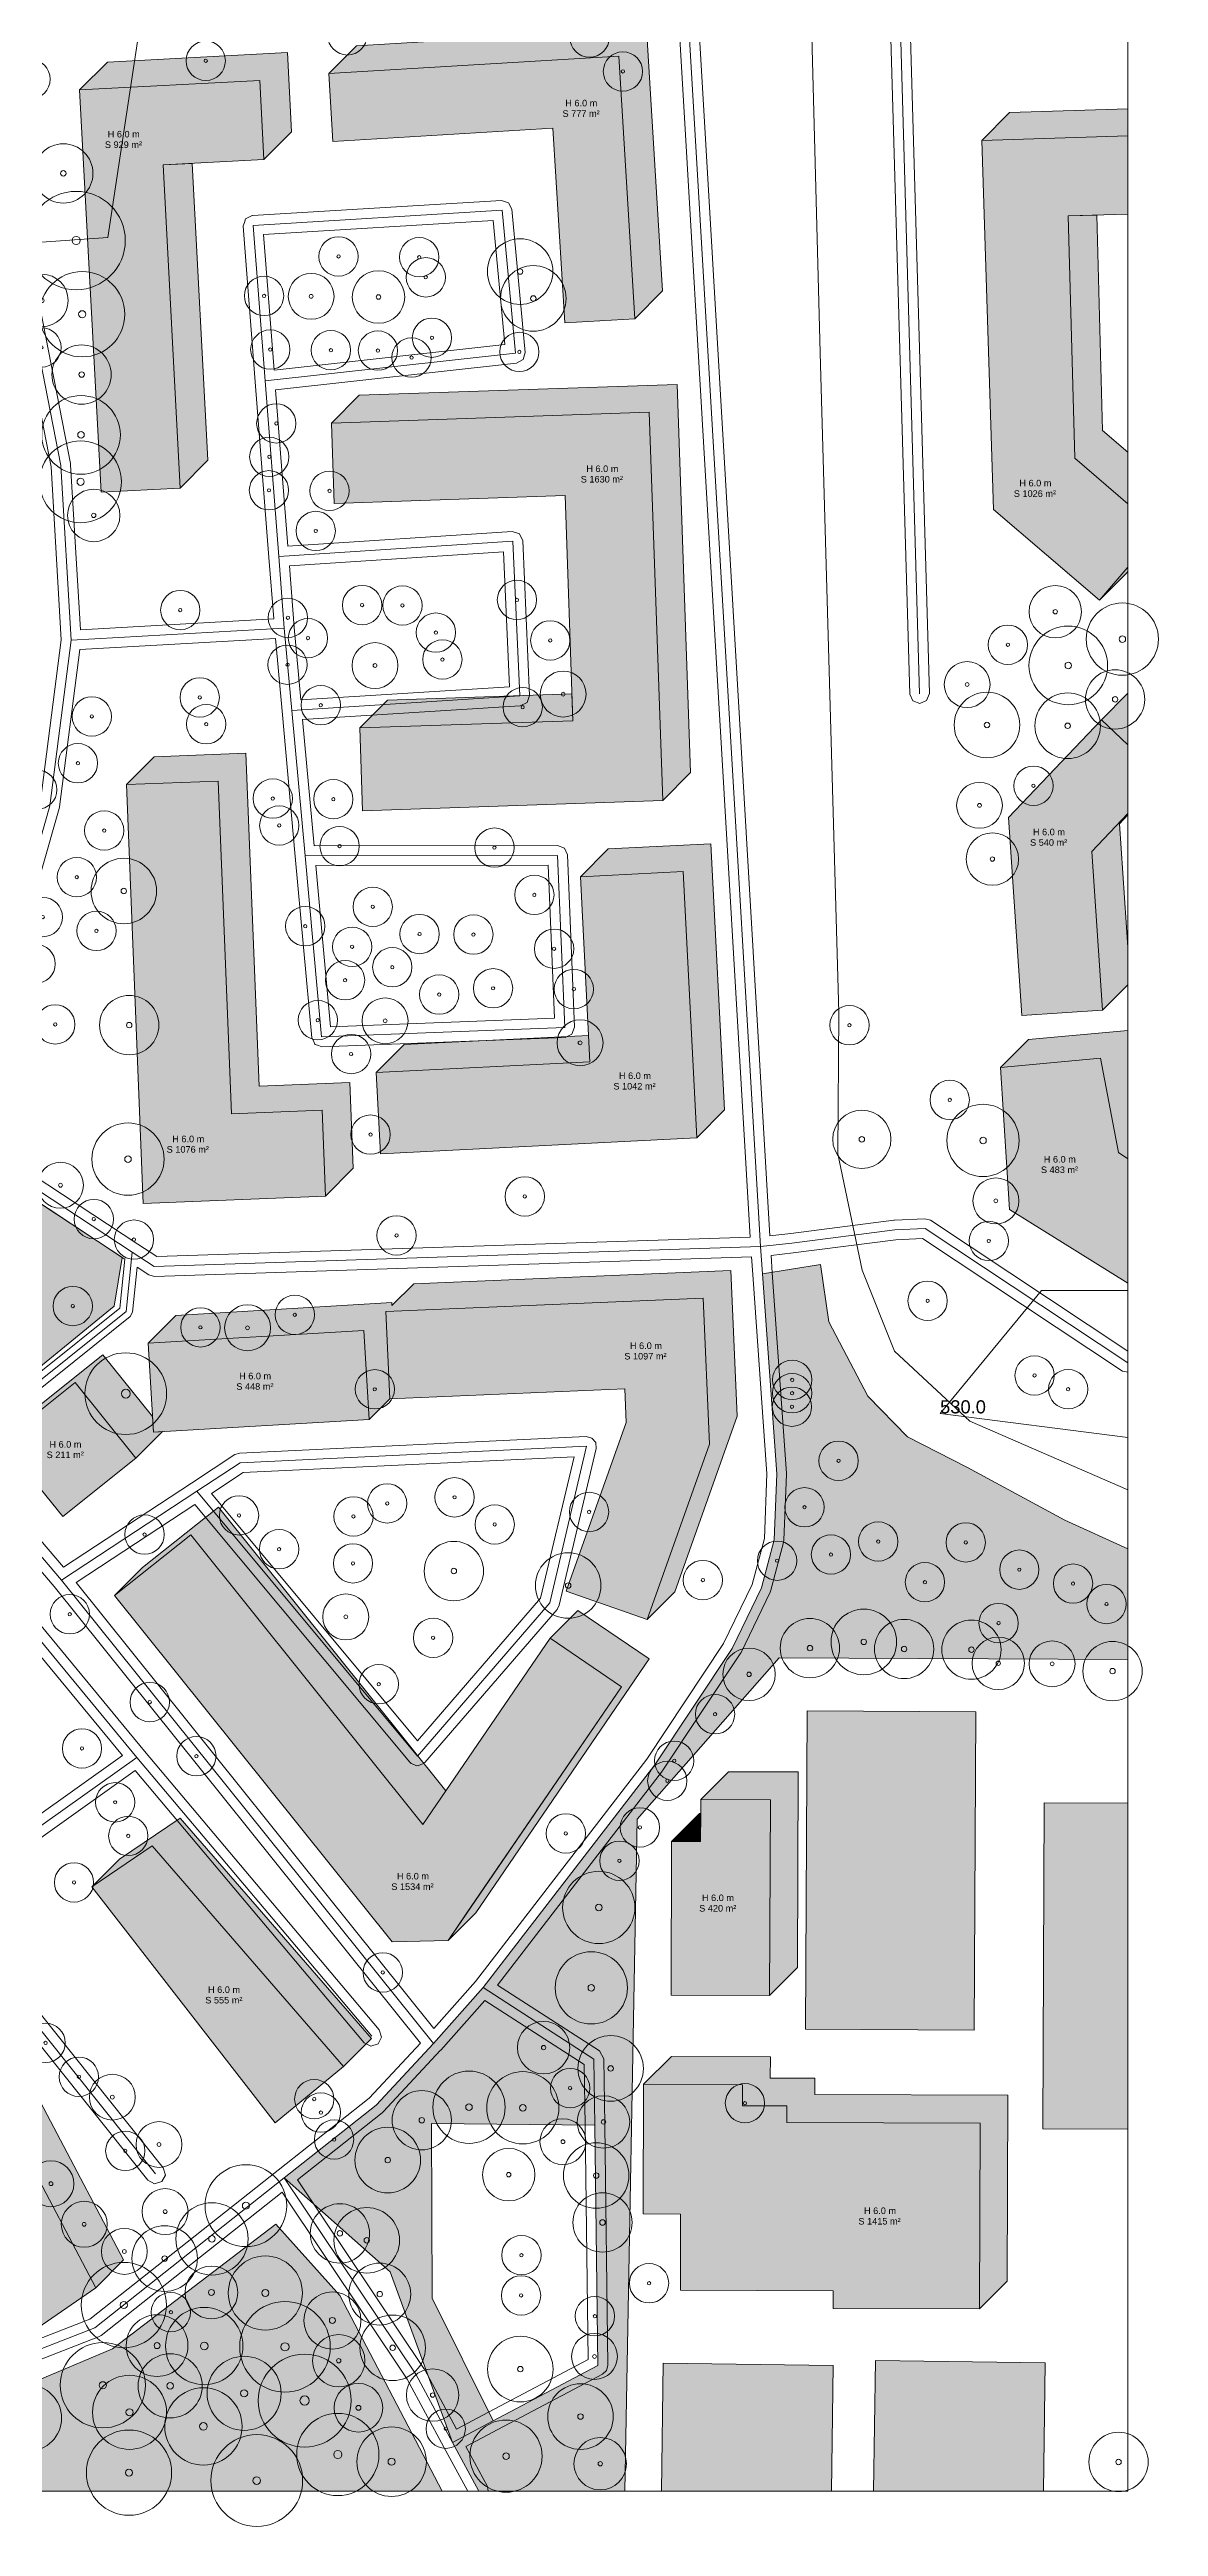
# Model space of a CAD drawing. Header units: metres. Extents: x -4 to 1086, y -7 to 929.
# Drawn here: x 916.8 to 1086, y -5.4 to 372.3 of the extents above; entities that cross this region are included whole.
import ezdxf

# ---------------------------------------------------------------- set-up
doc = ezdxf.new("R2010")
doc.units = ezdxf.units.M
doc.header["$MEASUREMENT"] = 0
for name, color, linetype, lineweight, true_color in [('TPX_BUILDING_AREAS_TEXT', 7, 'CONTINUOUS', 0, 0x000000), ('TPX_BUILDING_HEIGHTS_TEXT', 7, 'CONTINUOUS', 0, 0x000000), ('TPX_BUILDINGS', 7, 'CONTINUOUS', 0, 0x000000), ('TPX_BUILDINGS_HATCH', 7, 'CONTINUOUS', 0, 0xf0f0f0), ('TPX_BUILDINGS_SHADOWS_HATCH', 7, 'CONTINUOUS', 0, 0x000000), ('TPX_BUILDINGS_SHADOWS_OUTLINES', 7, 'CONTINUOUS', 0, 0x000000), ('TPX_CONTOUR_LINES_5M', 7, 'CONTINUOUS', 0, 0x969696), ('TPX_CONTOUR_LINES_5M_TEXT', 7, 'CONTINUOUS', 0, 0x000000), ('TPX_FRAME_PROJECT', 7, 'CONTINUOUS', 0, 0x000000), ('TPX_ROADS_AXES', 7, 'CONTINUOUS', 0, 0x323232), ('TPX_ROADS_CONTOURS', 7, 'CONTINUOUS', 0, 0x646464), ('TPX_VEGETATION_GREEN_SPACES', 7, 'CONTINUOUS', 0, 0x58ba48), ('TPX_VEGETATION_GREEN_SPACES_HATCH', 7, 'CONTINUOUS', 0, 0x58ba48), ('TPX_VEGETATION_TREES_INDIVIDUAL', 7, 'CONTINUOUS', 0, 0x136734), ('TPX_WATERWAYS', 7, 'CONTINUOUS', 0, 0x7aafdf), ('TPX_WATERWAYS_HATCH', 7, 'CONTINUOUS', 0, 0x7aafdf)]:
    doc.layers.add(name, color=color, linetype=linetype, lineweight=lineweight, true_color=true_color)
doc.styles.add('TPX_TEXTE', font='arial.ttf')

# ---------------------------------------------------------------- blocks, each defined once
blk = doc.blocks.new('TREETR004_CR047')
at = {"layer": 'TPX_VEGETATION_TREES_INDIVIDUAL'}
for radius in [4.72, 0.417]:
    blk.add_circle((0, 0, 0.04), radius, dxfattribs=at)
blk = doc.blocks.new('TREETR003_CR035')
at = {"layer": 'TPX_VEGETATION_TREES_INDIVIDUAL'}
for radius in [3.5, 0.292]:
    blk.add_circle((0, 0, 0.04), radius, dxfattribs=at)
blk = doc.blocks.new('TREETR003_CR030')
at = {"layer": 'TPX_VEGETATION_TREES_INDIVIDUAL'}
for radius in [3, 0.25]:
    blk.add_circle((0, 0, 0.04), radius, dxfattribs=at)
blk = doc.blocks.new('TREETR005_CR055')
at = {"layer": 'TPX_VEGETATION_TREES_INDIVIDUAL'}
for radius in [5.51, 0.5]:
    blk.add_circle((0, 0, 0.04), radius, dxfattribs=at)
blk = doc.blocks.new('TREETR006_CR075')
at = {"layer": 'TPX_VEGETATION_TREES_INDIVIDUAL'}
for radius in [7.5, 0.625]:
    blk.add_circle((0, 0, 0.04), radius, dxfattribs=at)
blk = doc.blocks.new('TREETR004_CR044')
at = {"layer": 'TPX_VEGETATION_TREES_INDIVIDUAL'}
for radius in [4.44, 0.417]:
    blk.add_circle((0, 0, 0.04), radius, dxfattribs=at)
blk = doc.blocks.new('TREETR005_CR057')
at = {"layer": 'TPX_VEGETATION_TREES_INDIVIDUAL'}
for radius in [5.65, 0.542]:
    blk.add_circle((0, 0, 0.04), radius, dxfattribs=at)
blk = doc.blocks.new('TREETR006_CR070')
at = {"layer": 'TPX_VEGETATION_TREES_INDIVIDUAL'}
for radius in [7, 0.583]:
    blk.add_circle((0, 0, 0.04), radius, dxfattribs=at)
blk = doc.blocks.new('TREETR006_CR069')
at = {"layer": 'TPX_VEGETATION_TREES_INDIVIDUAL'}
for radius in [6.91, 0.625]:
    blk.add_circle((0, 0, 0.04), radius, dxfattribs=at)
blk = doc.blocks.new('TREETR005_CR040')
at = {"layer": 'TPX_VEGETATION_TREES_INDIVIDUAL'}
for radius in [4.02, 0.458]:
    blk.add_circle((0, 0, 0.04), radius, dxfattribs=at)
blk = doc.blocks.new('TREETR005_CR062')
at = {"layer": 'TPX_VEGETATION_TREES_INDIVIDUAL'}
for radius in [6.24, 0.542]:
    blk.add_circle((0, 0, 0.04), radius, dxfattribs=at)
blk = doc.blocks.new('TREETR007_CR071')
at = {"layer": 'TPX_VEGETATION_TREES_INDIVIDUAL'}
for radius in [7.09, 0.708]:
    blk.add_circle((0, 0, 0.04), radius, dxfattribs=at)
blk = doc.blocks.new('TREETR005_CR047')
at = {"layer": 'TPX_VEGETATION_TREES_INDIVIDUAL'}
for radius in [4.71, 0.458]:
    blk.add_circle((0, 0, 0.04), radius, dxfattribs=at)
blk = doc.blocks.new('TREETR004_CR037')
at = {"layer": 'TPX_VEGETATION_TREES_INDIVIDUAL'}
for radius in [3.71, 0.375]:
    blk.add_circle((0, 0, 0.04), radius, dxfattribs=at)
blk = doc.blocks.new('TREETR007_CR062')
at = {"layer": 'TPX_VEGETATION_TREES_INDIVIDUAL'}
for radius in [6.23, 0.667]:
    blk.add_circle((0, 0, 0.04), radius, dxfattribs=at)
blk = doc.blocks.new('TREETR003_CR040')
at = {"layer": 'TPX_VEGETATION_TREES_INDIVIDUAL'}
for radius in [4, 0.333]:
    blk.add_circle((0, 0, 0.04), radius, dxfattribs=at)
blk = doc.blocks.new('TREETR004_CR050')
at = {"layer": 'TPX_VEGETATION_TREES_INDIVIDUAL'}
for radius in [5, 0.417]:
    blk.add_circle((0, 0, 0.04), radius, dxfattribs=at)
blk = doc.blocks.new('TREETR005_CR053')
at = {"layer": 'TPX_VEGETATION_TREES_INDIVIDUAL'}
for radius in [5.3, 0.542]:
    blk.add_circle((0, 0, 0.04), radius, dxfattribs=at)
blk = doc.blocks.new('TREETR005_CR051')
at = {"layer": 'TPX_VEGETATION_TREES_INDIVIDUAL'}
for radius in [5.05, 0.542]:
    blk.add_circle((0, 0, 0.04), radius, dxfattribs=at)
blk = doc.blocks.new('TREETR005_CR044')
at = {"layer": 'TPX_VEGETATION_TREES_INDIVIDUAL'}
for radius in [4.36, 0.458]:
    blk.add_circle((0, 0, 0.04), radius, dxfattribs=at)
blk = doc.blocks.new('TREETR006_CR063')
at = {"layer": 'TPX_VEGETATION_TREES_INDIVIDUAL'}
for radius in [6.27, 0.625]:
    blk.add_circle((0, 0, 0.04), radius, dxfattribs=at)
blk = doc.blocks.new('TREETR004_CR045')
at = {"layer": 'TPX_VEGETATION_TREES_INDIVIDUAL'}
for radius in [4.52, 0.417]:
    blk.add_circle((0, 0, 0.04), radius, dxfattribs=at)
blk = doc.blocks.new('TREETR005_CR060')
at = {"layer": 'TPX_VEGETATION_TREES_INDIVIDUAL'}
for radius in [6, 0.5]:
    blk.add_circle((0, 0, 0.04), radius, dxfattribs=at)
blk = doc.blocks.new('TREETR005_CR049')
at = {"layer": 'TPX_VEGETATION_TREES_INDIVIDUAL'}
for radius in [4.89, 0.5]:
    blk.add_circle((0, 0, 0.04), radius, dxfattribs=at)
blk = doc.blocks.new('TREETR005_CR065')
at = {"layer": 'TPX_VEGETATION_TREES_INDIVIDUAL'}
for radius in [6.5, 0.542]:
    blk.add_circle((0, 0, 0.04), radius, dxfattribs=at)
blk = doc.blocks.new('TREETR006_CR059')
at = {"layer": 'TPX_VEGETATION_TREES_INDIVIDUAL'}
for radius in [5.9, 0.583]:
    blk.add_circle((0, 0, 0.04), radius, dxfattribs=at)

msp = doc.modelspace()

# ---------------------------------------------------------------- hatches: boundary and pattern name
at = {"layer": 'TPX_BUILDINGS_HATCH'}
for points in [[(1003.61, 371.32), (959.35, 368.66), (959.98, 358.33), (993.55, 360.35), (995.36, 330.65), (1006.04, 331.29), (1003.61, 371.32)], [(948.82, 367.61), (921.35, 366.17), (924.61, 304.83), (936.69, 305.47), (934.08, 354.74), (949.46, 355.55), (948.82, 367.61)], [(1081.31, 359.18), (1059.01, 358.49), (1060.79, 302.2), (1076.96, 288.35), (1081.31, 293.38), (1081.31, 303.07), (1073.19, 310.01), (1072.19, 346.99), (1081.31, 347.23), (1081.31, 359.18)], [(1008.27, 317.03), (959.76, 315.37), (960.18, 303.11), (995.43, 304.31), (996.61, 269.99), (964.08, 268.88), (964.51, 256.26), (1010.32, 257.83), (1008.27, 317.03)], [(1077.25, 270.13), (1063.08, 255.21), (1065.11, 225.02), (1077.43, 225.83), (1075.79, 250.04), (1081.31, 255.84), (1081.31, 266.31), (1077.25, 270.13)], [(942.47, 260.79), (928.48, 260.24), (931.03, 196.39), (958.87, 197.49), (958.34, 210.58), (944.51, 210.04), (942.47, 260.79)], [(999.19, 217.99), (966.62, 216.35), (967.26, 203.96), (1015.5, 206.39), (1013.43, 246.98), (997.76, 246.2), (999.19, 217.99)], [(1077.09, 218.52), (1061.87, 217.1), (1063.24, 195.43), (1081.31, 184.23), (1081.31, 203.2), (1079.84, 204.14), (1077.09, 218.52)], [(1016.48, 181.92), (968.08, 179.89), (968.66, 166.59), (1004.53, 168.1), (1004.75, 162.99), (995.6, 137.25), (1007.92, 132.91), (1017.44, 159.69), (1016.48, 181.92)], [(964.72, 177.02), (931.79, 175.07), (932.61, 161.49), (965.54, 163.45), (964.72, 177.02)], [(920.65, 169.05), (909.49, 160.14), (918.79, 148.62), (929.94, 157.53), (920.65, 169.05)], [(938.31, 145.82), (926.69, 136.6), (969.03, 83.78), (977.57, 83.97), (1004.03, 122.67), (993.12, 130.07), (973.71, 101.67), (938.31, 145.82)], [(1011.68, 99.1), (1011.59, 75.66), (1026.62, 75.61), (1026.74, 105.43), (1016.12, 105.47), (1016.1, 99.08), (1011.68, 99.1)], [(932.44, 98.41), (923.21, 92.14), (951.18, 56.16), (961.63, 64.79), (932.44, 98.41)], [(901.48, 73.31), (888.26, 67.87), (914.18, 24.36), (923.82, 31.02), (901.48, 73.31)], [(1007.41, 62.05), (1007.34, 42.3), (1013.05, 42.27), (1013.01, 30.64), (1036.32, 30.55), (1036.31, 27.87), (1058.65, 27.79), (1058.76, 56.14), (1029.26, 56.25), (1029.27, 58.75), (1022.48, 58.77), (1022.49, 61.99), (1007.41, 62.05)]]:
    msp.add_hatch(color=256, dxfattribs=at).paths.add_polyline_path(points)
at = {"layer": 'TPX_BUILDINGS_SHADOWS_HATCH'}
for points in [[(963.59, 372.9), (959.35, 368.66), (1003.61, 371.32), (1006.04, 331.29), (1010.29, 335.53), (1007.85, 375.56), (963.59, 372.9)], [(925.6, 370.41), (921.35, 366.17), (948.82, 367.61), (949.46, 355.55), (953.7, 359.79), (953.06, 371.86), (925.6, 370.41)], [(1063.25, 362.73), (1059.01, 358.49), (1081.31, 359.18), (1081.31, 363.29), (1063.25, 362.73)], [(938.54, 354.98), (934.08, 354.74), (936.69, 305.47), (940.93, 309.71), (938.54, 354.98)], [(1076.55, 347.1), (1072.19, 346.99), (1073.19, 310.01), (1081.31, 303.07), (1081.31, 310.94), (1077.44, 314.26), (1076.55, 347.1)], [(964.01, 319.61), (959.76, 315.37), (1008.27, 317.03), (1010.32, 257.83), (1014.57, 262.07), (1012.51, 321.27), (964.01, 319.61)], [(1081.31, 293.38), (1076.96, 288.35), (1081.2, 292.6), (1081.31, 292.72), (1081.31, 293.38)], [(968.32, 273.12), (964.08, 268.88), (996.61, 269.99), (996.47, 274.08), (968.32, 273.12)], [(1081.31, 274.19), (1077.25, 270.13), (1081.31, 266.31), (1081.31, 274.19)], [(932.72, 264.48), (928.48, 260.24), (942.47, 260.79), (944.51, 210.04), (958.34, 210.58), (958.87, 197.49), (963.11, 201.73), (962.59, 214.83), (948.75, 214.28), (946.72, 265.03), (932.72, 264.48)], [(1081.31, 255.84), (1075.79, 250.04), (1077.43, 225.83), (1081.31, 229.71), (1081.31, 235.47), (1080.03, 254.28), (1081.31, 255.62), (1081.31, 255.84)], [(1002, 250.44), (997.76, 246.2), (1013.43, 246.98), (1015.5, 206.39), (1019.74, 210.64), (1017.67, 251.22), (1002, 250.44)], [(970.86, 220.59), (966.62, 216.35), (999.19, 217.99), (998.99, 222.01), (970.86, 220.59)], [(1066.11, 221.35), (1061.87, 217.1), (1077.09, 218.52), (1079.84, 204.14), (1081.31, 203.2), (1081.31, 222.76), (1066.11, 221.35)], [(936.03, 179.31), (931.79, 175.07), (964.72, 177.02), (965.54, 163.45), (968.68, 166.59), (968.66, 166.59), (968.08, 179.89), (1016.48, 181.92), (1017.44, 159.69), (1007.92, 132.91), (1012.16, 137.16), (1021.68, 163.93), (1020.73, 186.17), (972.33, 184.13), (968.99, 180.79), (968.96, 181.26), (936.03, 179.31)], [(913.74, 164.38), (909.49, 160.14), (920.65, 169.05), (929.94, 157.53), (933.98, 161.58), (932.61, 161.49), (932.46, 163.9), (924.89, 173.29), (913.74, 164.38)], [(930.94, 140.84), (926.69, 136.6), (938.31, 145.82), (973.71, 101.67), (977.22, 106.82), (942.55, 150.07), (930.94, 140.84)], [(980.45, 88.18), (977.57, 83.97), (981.81, 88.21), (1008.27, 126.92), (997.36, 134.31), (993.12, 130.07), (1004.03, 122.67), (980.45, 88.18)], [(1020.36, 109.71), (1016.12, 105.47), (1026.74, 105.43), (1026.62, 75.61), (1030.87, 79.85), (1030.98, 109.68), (1020.36, 109.71)], [(927.45, 96.39), (923.21, 92.14), (932.44, 98.41), (961.63, 64.79), (965.87, 69.03), (936.68, 102.65), (927.45, 96.39)], [(1015.92, 103.35), (1011.68, 99.1), (1016.1, 99.08), (1016.11, 103.35), (1015.92, 103.35)], [(892.51, 72.11), (888.26, 67.87), (901.48, 73.31), (923.82, 31.02), (928.06, 35.26), (905.72, 77.55), (892.51, 72.11)], [(1011.65, 66.29), (1007.41, 62.05), (1022.49, 61.99), (1022.48, 58.77), (1029.27, 58.75), (1029.26, 56.25), (1058.76, 56.14), (1058.65, 27.79), (1062.89, 32.03), (1063, 60.38), (1033.51, 60.5), (1033.51, 62.99), (1026.73, 63.01), (1026.74, 66.23), (1011.65, 66.29)]]:
    msp.add_hatch(color=256, dxfattribs=at).paths.add_polyline_path(points)
at = {"layer": 'TPX_VEGETATION_GREEN_SPACES_HATCH'}
for points in [[(901.42, 205.56), (886.94, 179.07), (902.18, 160.71), (926.6, 180.7), (927.84, 188.11), (901.42, 205.56)], [(926.36, 21.73), (874.87, 0), (976.69, 0), (961.07, 29.87), (951.29, 40.71), (926.36, 21.73)]]:
    msp.add_hatch(color=256, dxfattribs=at).paths.add_polyline_path(points)
h = msp.add_hatch(color=256, dxfattribs=at)
h.paths.add_polyline_path([(966.57, 58.85), (952.58, 47.79), (968.72, 33.46), (978.26, 7.45), (982.27, 0), (1004.53, 0), (1006.43, 102.47), (1028.1, 127.09), (1081.31, 126.85), (1081.31, 143.72), (1071.68, 148.07), (1056.82, 156.1), (1047.66, 160.79), (1041.61, 166.99), (1035.66, 178.3), (1034.4, 187.04), (1025.55, 185.66), (1027.72, 155.15), (1027.32, 145.08), (1025.38, 137.77), (1020.92, 128.53), (1009.1, 110.77), (982.93, 76.79), (975.33, 68.26), (966.57, 58.85)])
h.paths.add_polyline_path([(975.03, 56.07), (999.97, 55.84), (1000.44, 19.17), (984.44, 10.71), (975.12, 29.43), (975.03, 56.07)], flags=16)
at = {"layer": 'TPX_WATERWAYS_HATCH'}
for points in [[(1032.38, 118.98), (1032.12, 70.47), (1057.82, 70.33), (1058.08, 118.85), (1032.38, 118.98)], [(1068.5, 104.97), (1068.31, 55.27), (1081.31, 55.22), (1081.31, 104.92), (1068.5, 104.97)], [(1010.41, 19.54), (1010.14, 0), (1036.08, 0), (1036.34, 19.19), (1010.41, 19.54)], [(1042.76, 19.91), (1042.49, 0), (1068.42, 0), (1068.69, 19.57), (1042.76, 19.91)]]:
    msp.add_hatch(color=256, dxfattribs=at).paths.add_polyline_path(points)

# ---------------------------------------------------------------- linework, layer by layer
at = {"layer": 'TPX_BUILDINGS', "elevation": 0.04}
for points in [[(1003.61, 371.32), (959.35, 368.66), (959.98, 358.33), (993.55, 360.35), (995.36, 330.65), (1006.04, 331.29)], [(948.82, 367.61), (921.35, 366.17), (924.61, 304.83), (936.69, 305.47), (934.08, 354.74), (949.46, 355.55)], [(1081.31, 359.18), (1059.01, 358.49), (1060.79, 302.2), (1076.96, 288.35), (1081.31, 293.38), (1081.31, 303.07), (1073.19, 310.01), (1072.19, 346.99), (1081.31, 347.23)], [(1008.27, 317.03), (959.76, 315.37), (960.18, 303.11), (995.43, 304.31), (996.61, 269.99), (964.08, 268.88), (964.51, 256.26), (1010.32, 257.83)], [(1077.25, 270.13), (1063.08, 255.21), (1065.11, 225.02), (1077.43, 225.83), (1075.79, 250.04), (1081.31, 255.84), (1081.31, 266.31)], [(942.47, 260.79), (928.48, 260.24), (931.03, 196.39), (958.87, 197.49), (958.34, 210.58), (944.51, 210.04)], [(999.19, 217.99), (966.62, 216.35), (967.26, 203.96), (1015.5, 206.39), (1013.43, 246.98), (997.76, 246.2)], [(1077.09, 218.52), (1061.87, 217.1), (1063.24, 195.43), (1081.31, 184.23), (1081.31, 203.2), (1079.84, 204.14)], [(1016.48, 181.92), (968.08, 179.89), (968.66, 166.59), (1004.53, 168.1), (1004.75, 162.99), (995.6, 137.25), (1007.92, 132.91), (1017.44, 159.69)], [(964.72, 177.02), (931.79, 175.07), (932.61, 161.49), (965.54, 163.45)], [(920.65, 169.05), (909.49, 160.14), (918.79, 148.62), (929.94, 157.53)], [(938.31, 145.82), (926.69, 136.6), (969.03, 83.78), (977.57, 83.97), (1004.03, 122.67), (993.12, 130.07), (973.71, 101.67)], [(1011.68, 99.1), (1011.59, 75.66), (1026.62, 75.61), (1026.74, 105.43), (1016.12, 105.47), (1016.1, 99.08)], [(932.44, 98.41), (923.21, 92.14), (951.18, 56.16), (961.63, 64.79)], [(901.48, 73.31), (888.26, 67.87), (914.18, 24.36), (923.82, 31.02)], [(1007.41, 62.05), (1007.34, 42.3), (1013.05, 42.27), (1013.01, 30.64), (1036.32, 30.55), (1036.31, 27.87), (1058.65, 27.79), (1058.76, 56.14), (1029.26, 56.25), (1029.27, 58.75), (1022.48, 58.77), (1022.49, 61.99)]]:
    msp.add_lwpolyline(points, close=True, dxfattribs=at)
at = {"layer": 'TPX_BUILDINGS_SHADOWS_OUTLINES', "elevation": 0.04}
for points in [[(963.59, 372.9), (959.35, 368.66), (1003.61, 371.32), (1006.04, 331.29), (1010.29, 335.53), (1007.85, 375.56)], [(925.6, 370.41), (921.35, 366.17), (948.82, 367.61), (949.46, 355.55), (953.7, 359.79), (953.06, 371.86)], [(1063.25, 362.73), (1059.01, 358.49), (1081.31, 359.18), (1081.31, 363.29)], [(938.54, 354.98), (934.08, 354.74), (936.69, 305.47), (940.93, 309.71)], [(1076.55, 347.1), (1072.19, 346.99), (1073.19, 310.01), (1081.31, 303.07), (1081.31, 310.94), (1077.44, 314.26)], [(964.01, 319.61), (959.76, 315.37), (1008.27, 317.03), (1010.32, 257.83), (1014.57, 262.07), (1012.51, 321.27)], [(1081.31, 293.38), (1076.96, 288.35), (1081.2, 292.6), (1081.31, 292.72)], [(968.32, 273.12), (964.08, 268.88), (996.61, 269.99), (996.47, 274.08)], [(1081.31, 274.19), (1077.25, 270.13), (1081.31, 266.31)], [(932.72, 264.48), (928.48, 260.24), (942.47, 260.79), (944.51, 210.04), (958.34, 210.58), (958.87, 197.49), (963.11, 201.73), (962.59, 214.83), (948.75, 214.28), (946.72, 265.03)], [(1081.31, 255.84), (1075.79, 250.04), (1077.43, 225.83), (1081.31, 229.71), (1081.31, 235.47), (1080.03, 254.28), (1081.31, 255.62)], [(1002, 250.44), (997.76, 246.2), (1013.43, 246.98), (1015.5, 206.39), (1019.74, 210.64), (1017.67, 251.22)], [(970.86, 220.59), (966.62, 216.35), (999.19, 217.99), (998.99, 222.01)], [(1066.11, 221.35), (1061.87, 217.1), (1077.09, 218.52), (1079.84, 204.14), (1081.31, 203.2), (1081.31, 222.76)], [(936.03, 179.31), (931.79, 175.07), (964.72, 177.02), (965.54, 163.45), (968.68, 166.59), (968.66, 166.59), (968.08, 179.89), (1016.48, 181.92), (1017.44, 159.69), (1007.92, 132.91), (1012.16, 137.16), (1021.68, 163.93), (1020.73, 186.17), (972.33, 184.13), (968.99, 180.79), (968.96, 181.26)], [(913.74, 164.38), (909.49, 160.14), (920.65, 169.05), (929.94, 157.53), (933.98, 161.58), (932.61, 161.49), (932.46, 163.9), (924.89, 173.29)], [(930.94, 140.84), (926.69, 136.6), (938.31, 145.82), (973.71, 101.67), (977.22, 106.82), (942.55, 150.07)], [(980.45, 88.18), (977.57, 83.97), (981.81, 88.21), (1008.27, 126.92), (997.36, 134.31), (993.12, 130.07), (1004.03, 122.67)], [(1020.36, 109.71), (1016.12, 105.47), (1026.74, 105.43), (1026.62, 75.61), (1030.87, 79.85), (1030.98, 109.68)], [(927.45, 96.39), (923.21, 92.14), (932.44, 98.41), (961.63, 64.79), (965.87, 69.03), (936.68, 102.65)], [(1015.92, 103.35), (1011.68, 99.1), (1016.1, 99.08), (1016.11, 103.35)], [(892.51, 72.11), (888.26, 67.87), (901.48, 73.31), (923.82, 31.02), (928.06, 35.26), (905.72, 77.55)], [(1011.65, 66.29), (1007.41, 62.05), (1022.49, 61.99), (1022.48, 58.77), (1029.27, 58.75), (1029.26, 56.25), (1058.76, 56.14), (1058.65, 27.79), (1062.89, 32.03), (1063, 60.38), (1033.51, 60.5), (1033.51, 62.99), (1026.73, 63.01), (1026.74, 66.23)]]:
    msp.add_lwpolyline(points, close=True, dxfattribs=at)
at = {"layer": 'TPX_CONTOUR_LINES_5M', "elevation": 0.05}
for points in [[(751.64, 450.84), (736.94, 433.33), (745.32, 403.44), (725.27, 385.77), (646.15, 392.67), (632.15, 373.56), (651.24, 343.67), (641.28, 313.79), (672.52, 289.39), (698.89, 293.53), (725.27, 329.59), (925.64, 343.67), (930.17, 373.56), (909.88, 386.53), (883.51, 344.1), (778.01, 355.23), (751.64, 450.84)], [(1081.31, 183.09), (1068.12, 183.09), (1052.64, 164.36), (1081.31, 160.66)]]:
    msp.add_lwpolyline(points, dxfattribs=at)
at = {"layer": 'TPX_FRAME_PROJECT', "elevation": 0}
msp.add_lwpolyline([(0, 0), (1081.31, 0), (1081.31, 926.42), (0, 926.42)], close=True, dxfattribs=at)
at = {"layer": 'TPX_ROADS_AXES', "elevation": 0.03}
for points in [[(1025.25, 189.79), (1013.76, 385.25), (1011.66, 415.63), (1008.3, 430.38), (1004.1, 439.32), (997.56, 447.13), (990.23, 454.17), (858.63, 569.27), (848.02, 571.41), (824.48, 572.09), (801.24, 568.65), (753.44, 549.72)], [(1049.5, 274.1), (1046.24, 387.9)], [(900.73, 207.75), (909.13, 230.07), (916.78, 257.03), (920.05, 282.25), (918.48, 308.9), (911.77, 343.3), (899.86, 377.43)], [(947.81, 345.52), (985.82, 347.83), (987.85, 326.01), (949.65, 321.8)], [(947.81, 345.52), (949.65, 321.8), (951.74, 295.02), (952.58, 284.09), (953.73, 271.57), (955.74, 249.4), (958.25, 221.76)], [(953.73, 271.57), (988.5, 273.76), (987.45, 297.36), (951.74, 295.02)], [(920.05, 282.25), (952.58, 284.09)], [(958.25, 221.76), (995.37, 223.19), (994.28, 249.45), (955.74, 249.4)], [(1025.25, 189.79), (932.71, 186.75), (929.38, 188.94), (900.73, 207.75)], [(929.38, 188.94), (928.44, 179.9), (901.78, 158.6)], [(975.33, 68.26), (982.93, 76.79), (1009.1, 110.77), (1020.92, 128.53), (1025.38, 137.77), (1027.32, 145.08), (1027.72, 155.15), (1025.55, 185.66), (1025.25, 189.79)], [(1030.03, 190.32), (1025.25, 189.79)], [(1030.03, 190.32), (1045.75, 192.33)], [(1081.31, 172.06), (1050.37, 192.55), (1045.75, 192.33)], [(975.33, 68.26), (918.6, 138.94), (901.78, 158.6), (884.62, 178.67)], [(883.44, 168.36), (930.08, 111.91), (965.92, 69.37)], [(939.24, 152.48), (945.84, 156.81), (998.71, 159.34), (993.07, 135.46), (972.89, 112.11)], [(918.6, 138.94), (939.24, 152.48)], [(972.89, 112.11), (939.24, 152.48)], [(852.48, 149.49), (899.53, 90.17), (932.95, 48.38)], [(930.08, 111.91), (899.53, 90.17), (874.86, 71.45), (863.64, 63.19)], [(982.93, 76.79), (999.83, 65.89), (999.97, 55.84), (1000.44, 19.17), (984.44, 10.71), (978.26, 7.45)], [(859.74, 0), (923.69, 24.94), (952.58, 47.79), (966.57, 58.85), (975.33, 68.26)], [(952.58, 47.79), (972.63, 17.87), (978.26, 7.45), (982.27, 0)]]:
    msp.add_lwpolyline(points, dxfattribs=at)
at = {"layer": 'TPX_ROADS_CONTOURS', "elevation": 0.03}
for points in [[(1044.79, 386.3), (1048, 274.06), (1048.47, 273.01), (1049.55, 272.61), (1050.59, 273.07), (1051, 274.15), (1047.78, 386.51)], [(863.86, 0), (924.23, 23.54), (924.62, 23.76), (952.24, 45.61), (971.35, 17.1), (976.94, 6.74), (980.56, 0), (983.66, 0), (983.59, 0.71), (980.29, 6.83), (985.14, 9.39), (1001.14, 17.85), (1001.73, 18.41), (1001.94, 19.19), (1001.47, 55.86), (1001.33, 65.91), (1000.65, 67.15), (985.11, 77.17), (1010.28, 109.85), (1010.35, 109.94), (1022.16, 127.7), (1022.27, 127.88), (1026.73, 137.12), (1026.83, 137.38), (1028.77, 144.69), (1028.82, 145.02), (1029.21, 155.09), (1029.21, 155.25), (1027.04, 185.77), (1026.85, 188.45), (1030.22, 188.83), (1045.88, 190.83), (1049.95, 191.03), (1080.48, 170.81), (1081.31, 170.65), (1081.31, 173.86), (1051.19, 193.8), (1050.29, 194.05), (1045.68, 193.83), (1045.62, 193.8), (1045.56, 193.82), (1029.85, 191.81), (1026.65, 191.45), (1015.35, 383.86)], [(1012.36, 383.65), (1023.66, 191.24), (933.14, 188.27), (930.21, 190.19), (902.56, 208.35)], [(910.57, 229.66), (918.23, 256.62), (918.27, 256.84), (921.38, 280.83), (951.22, 282.51), (952.23, 271.43), (954.24, 249.27), (956.76, 221.62), (957.01, 221.15), (957.23, 220.66), (957.29, 220.61), (957.8, 220.45), (958.31, 220.26), (995.42, 221.69), (996.47, 222.17), (996.87, 223.25), (995.77, 249.51), (995.31, 250.53), (994.27, 250.95), (957.11, 250.9), (955.36, 270.17), (988.59, 272.27), (989.61, 272.76), (989.99, 273.83), (988.95, 297.43), (988.45, 298.48), (987.35, 298.86), (953.12, 296.61), (951.26, 320.46), (988.02, 324.52), (989.02, 325.06), (989.35, 326.15), (987.31, 347.97), (986.8, 348.97), (985.73, 349.33), (947.72, 347.02), (947.69, 347.02), (947.19, 346.76), (946.68, 346.52), (946.67, 346.5), (946.49, 345.96), (946.31, 345.43), (946.31, 345.41), (948.15, 321.68), (950.24, 294.9), (950.97, 285.5), (921.46, 283.83), (919.98, 308.99), (919.95, 309.19), (913.25, 343.59)], [(910.32, 342.91), (916.99, 308.71), (918.54, 282.31), (915.31, 257.34)], [(882.28, 167.4), (927.89, 112.19), (899.82, 92.22)], [(899.28, 88.09), (931.77, 47.44), (932.78, 46.89), (933.88, 47.21), (934.44, 48.21), (934.12, 49.32), (901.7, 89.87), (929.82, 109.88), (964.78, 68.4), (965.8, 67.87), (966.89, 68.22), (967.42, 69.24), (967.07, 70.34), (931.23, 112.87), (884.6, 169.31)], [(900.64, 157.62), (917.44, 137.98), (973.35, 68.33), (965.55, 59.96), (951.65, 48.97), (922.93, 26.25), (859.76, 1.62)]]:
    msp.add_lwpolyline(points, dxfattribs=at)
for points in [[(949.42, 344.12), (984.46, 346.25), (986.22, 327.34), (951.02, 323.46)], [(953.35, 293.62), (986.02, 295.76), (986.93, 275.17), (955.09, 273.16), (954.08, 284.22)], [(957.38, 247.91), (992.84, 247.95), (993.81, 224.63), (959.61, 223.31)], [(886.44, 178.85), (889.73, 184.79), (901.26, 205.61), (928.27, 187.87), (927.48, 180.42), (902.31, 160.29)], [(903.61, 158.77), (929.06, 179.12), (929.43, 179.8), (930.15, 186.64), (931.89, 185.5), (932.76, 185.25), (1023.86, 188.24), (1024.05, 185.55), (1026.21, 155.12), (1025.83, 145.3), (1023.97, 138.29), (1019.61, 129.28), (1007.88, 111.64), (981.77, 77.75), (975.39, 70.58), (920.8, 138.59), (938.94, 150.49), (971.73, 111.15), (971.85, 111.09), (971.91, 110.97), (972.34, 110.83), (972.75, 110.61), (972.87, 110.65), (973, 110.61), (973.41, 110.82), (973.85, 110.96), (973.91, 111.07), (974.02, 111.13), (994.2, 134.48), (994.53, 135.11), (1000.17, 158.99), (1000.1, 159.9), (999.52, 160.6), (998.64, 160.83), (945.77, 158.31), (945.01, 158.07), (938.42, 153.73), (918.88, 140.92)], [(941.47, 152.15), (946.32, 155.33), (996.79, 157.74), (991.69, 136.16), (972.91, 114.43)], [(954.6, 47.48), (967.5, 57.68), (967.67, 57.83), (976.43, 67.24), (976.45, 67.26), (983.19, 74.83), (998.35, 65.06), (998.47, 55.82), (998.93, 20.07), (983.74, 12.04), (978.87, 9.47), (973.95, 18.59), (973.88, 18.71)]]:
    msp.add_lwpolyline(points, close=True, dxfattribs=at)
at = {"layer": 'TPX_VEGETATION_GREEN_SPACES', "elevation": 0}
for points in [[(901.42, 205.56), (886.94, 179.07), (902.18, 160.71), (926.6, 180.7), (927.84, 188.11)], [(966.57, 58.85), (952.58, 47.79), (968.72, 33.46), (978.26, 7.45), (982.27, 0), (1004.53, 0), (1006.43, 102.47), (1028.1, 127.09), (1081.31, 126.85), (1081.31, 143.72), (1071.68, 148.07), (1056.82, 156.1), (1047.66, 160.79), (1041.61, 166.99), (1035.66, 178.3), (1034.4, 187.04), (1025.55, 185.66), (1027.72, 155.15), (1027.32, 145.08), (1025.38, 137.77), (1020.92, 128.53), (1009.1, 110.77), (982.93, 76.79), (975.33, 68.26)], [(975.03, 56.07), (999.97, 55.84), (1000.44, 19.17), (984.44, 10.71), (975.12, 29.43)], [(926.36, 21.73), (874.87, 0), (976.69, 0), (961.07, 29.87), (951.29, 40.71)]]:
    msp.add_lwpolyline(points, close=True, dxfattribs=at)
at = {"layer": 'TPX_WATERWAYS', "elevation": 0.01}
msp.add_lwpolyline([(877.34, 573.39), (1009.33, 456.71), (1017.35, 443.87), (1024.98, 424.68), (1028.03, 413.3), (1031.16, 397.98), (1033.05, 374.44), (1034.32, 326.11), (1037.19, 225.47), (1037.03, 203.94), (1040.73, 186.2), (1045.69, 173.87), (1057.17, 163.17), (1081.31, 152.68)], dxfattribs=at)
for points in [[(1032.38, 118.98), (1032.12, 70.47), (1057.82, 70.33), (1058.08, 118.85)], [(1068.5, 104.97), (1068.31, 55.27), (1081.31, 55.22), (1081.31, 104.92)], [(1010.41, 19.54), (1010.14, 0), (1036.08, 0), (1036.34, 19.19)], [(1042.76, 19.91), (1042.49, 0), (1068.42, 0), (1068.69, 19.57)]]:
    msp.add_lwpolyline(points, close=True, dxfattribs=at)

# ---------------------------------------------------------------- block references
at = {"layer": 'TPX_VEGETATION_TREES_INDIVIDUAL'}
for name, p in [('TREETR003_CR030', (962.2, 374.5, 0.04)), ('TREETR003_CR030', (999.16, 374.15, 0.04)), ('TREETR003_CR030', (913.86, 367.81, 0.04)), ('TREETR003_CR030', (940.59, 370.62, 0.04)), ('TREETR003_CR030', (1004.25, 368.99, 0.04)), ('TREETR004_CR045', (918.86, 353.45, 0.04)), ('TREETR006_CR075', (920.82, 343.21, 0.04)), ('TREETR003_CR030', (960.85, 340.79, 0.04)), ('TREETR003_CR030', (973.17, 340.67, 0.04)), ('TREETR003_CR030', (974.17, 337.6, 0.04)), ('TREETR004_CR050', (988.56, 338.48, 0.04)), ('TREETR003_CR040', (915.6, 334.07, 0.04)), ('TREETR005_CR065', (921.74, 331.97, 0.04)), ('TREETR003_CR030', (949.49, 334.77, 0.04)), ('TREETR003_CR035', (956.68, 334.7, 0.04)), ('TREETR003_CR040', (966.95, 334.6, 0.04)), ('TREETR004_CR050', (990.57, 334.38, 0.04)), ('TREETR003_CR030', (915.53, 326.91, 0.04)), ('TREETR003_CR030', (950.44, 326.58, 0.04)), ('TREETR003_CR030', (959.69, 326.49, 0.04)), ('TREETR003_CR030', (966.87, 326.43, 0.04)), ('TREETR003_CR030', (975.11, 328.39, 0.04)), ('TREETR003_CR030', (988.44, 326.22, 0.04)), ('TREETR004_CR045', (921.65, 322.77, 0.04)), ('TREETR003_CR030', (972, 325.36, 0.04)), ('TREETR005_CR060', (921.56, 313.57, 0.04)), ('TREETR003_CR030', (951.36, 315.33, 0.04)), ('TREETR005_CR062', (921.49, 306.42, 0.04)), ('TREETR003_CR030', (950.29, 310.23, 0.04)), ('TREETR003_CR030', (950.24, 305.12, 0.04)), ('TREETR003_CR030', (959.48, 305.04, 0.04)), ('TREETR003_CR040', (923.5, 301.29, 0.04)), ('TREETR003_CR030', (957.37, 298.92, 0.04)), ('TREETR003_CR030', (988.08, 288.41, 0.04)), ('TREETR003_CR030', (936.71, 286.86, 0.04)), ('TREETR003_CR030', (953.13, 285.68, 0.04)), ('TREETR003_CR030', (964.45, 287.62, 0.04)), ('TREETR003_CR030', (970.61, 287.56, 0.04)), ('TREETR003_CR040', (1070.22, 286.61, 0.04)), ('TREETR005_CR055', (1080.45, 282.43, 0.04)), ('TREETR003_CR030', (956.19, 282.58, 0.04)), ('TREETR003_CR030', (975.71, 283.42, 0.04)), ('TREETR003_CR030', (993.16, 282.23, 0.04)), ('TREETR003_CR030', (1062.99, 281.57, 0.04)), ('TREETR005_CR060', (1072.2, 278.42, 0.04)), ('TREETR003_CR030', (953.07, 278.53, 0.04)), ('TREETR003_CR035', (966.42, 278.4, 0.04)), ('TREETR003_CR030', (976.7, 279.32, 0.04)), ('TREETR003_CR030', (939.67, 273.54, 0.04)), ('TREETR003_CR035', (995.13, 274.04, 0.04)), ('TREETR003_CR035', (1056.77, 275.5, 0.04)), ('TREETR004_CR045', (1079.34, 273.24, 0.04)), ('TREETR003_CR030', (923.21, 270.64, 0.04)), ('TREETR003_CR030', (940.66, 269.45, 0.04)), ('TREETR003_CR030', (958.14, 272.35, 0.04)), ('TREETR003_CR030', (988.95, 272.05, 0.04)), ('TREETR004_CR050', (1059.79, 269.34, 0.04)), ('TREETR004_CR050', (1072.11, 269.22, 0.04)), ('TREETR003_CR030', (921.09, 263.5, 0.04)), ('TREETR003_CR030', (914.89, 259.47, 0.04)), ('TREETR003_CR030', (950.82, 258.11, 0.04)), ('TREETR003_CR030', (960.06, 258.02, 0.04)), ('TREETR003_CR030', (1066.89, 260.07, 0.04)), ('TREETR003_CR030', (951.81, 254.01, 0.04)), ('TREETR003_CR035', (1058.65, 257.08, 0.04)), ('TREETR003_CR030', (925.1, 253.24, 0.04)), ('TREETR003_CR030', (961.02, 250.86, 0.04)), ('TREETR003_CR030', (984.64, 250.63, 0.04)), ('TREETR003_CR040', (1060.62, 248.89, 0.04)), ('TREETR003_CR030', (920.92, 246.13, 0.04)), ('TREETR004_CR050', (928.09, 244.02, 0.04)), ('TREETR003_CR030', (990.73, 243.42, 0.04)), ('TREETR003_CR030', (915.73, 240.05, 0.04)), ('TREETR003_CR030', (966.07, 241.61, 0.04)), ('TREETR003_CR030', (923.92, 237.93, 0.04)), ('TREETR003_CR030', (955.77, 238.65, 0.04)), ('TREETR003_CR030', (962.93, 235.51, 0.04)), ('TREETR003_CR030', (973.22, 237.46, 0.04)), ('TREETR003_CR030', (981.43, 237.38, 0.04)), ('TREETR003_CR030', (993.74, 235.22, 0.04)), ('TREETR003_CR030', (914.63, 232.91, 0.04)), ('TREETR003_CR030', (969.06, 232.39, 0.04)), ('TREETR003_CR030', (961.85, 230.41, 0.04)), ('TREETR003_CR030', (976.21, 228.23, 0.04)), ('TREETR003_CR030', (984.43, 229.18, 0.04)), ('TREETR003_CR030', (996.76, 229.06, 0.04)), ('TREETR003_CR030', (917.63, 223.68, 0.04)), ('TREETR004_CR045', (928.92, 223.57, 0.04)), ('TREETR003_CR030', (957.69, 224.32, 0.04)), ('TREETR003_CR035', (967.96, 224.22, 0.04)), ('TREETR003_CR035', (997.71, 220.87, 0.04)), ('TREETR003_CR030', (1038.81, 223.55, 0.04)), ('TREETR003_CR030', (962.77, 219.16, 0.04)), ('TREETR003_CR030', (1054.11, 212.16, 0.04)), ('TREETR005_CR055', (928.73, 203.14, 0.04)), ('TREETR003_CR030', (965.74, 206.87, 0.04)), ('TREETR004_CR044', (1040.7, 206.16, 0.04)), ('TREETR005_CR055', (1059.19, 205.98, 0.04)), ('TREETR003_CR035', (918.42, 199.15, 0.04)), ('TREETR003_CR030', (989.27, 197.45, 0.04)), ('TREETR003_CR035', (1061.15, 196.77, 0.04)), ('TREETR003_CR030', (923.51, 193.99, 0.04)), ('TREETR003_CR030', (929.64, 190.86, 0.04)), ('TREETR003_CR030', (969.7, 191.5, 0.04)), ('TREETR003_CR030', (1060.07, 190.65, 0.04)), ('TREETR003_CR030', (920.3, 180.73, 0.04)), ('TREETR003_CR030', (954.18, 179.39, 0.04)), ('TREETR003_CR030', (1050.74, 181.54, 0.04)), ('TREETR003_CR030', (939.78, 177.48, 0.04)), ('TREETR003_CR035', (946.97, 177.41, 0.04)), ('TREETR007_CR062', (928.39, 167.37, 0.04)), ('TREETR003_CR030', (966.39, 168.03, 0.04)), ('TREETR003_CR030', (1030.06, 167.43, 0.04)), ('TREETR003_CR030', (1030.08, 169.47, 0.04)), ('TREETR003_CR030', (1067.06, 170.14, 0.04)), ('TREETR003_CR030', (1072.18, 168.05, 0.04)), ('TREETR003_CR030', (1030.04, 165.38, 0.04)), ('TREETR003_CR030', (1037.15, 157.14, 0.04)), ('TREETR003_CR030', (945.67, 148.81, 0.04)), ('TREETR003_CR030', (963.13, 148.65, 0.04)), ('TREETR003_CR030', (968.28, 150.64, 0.04)), ('TREETR003_CR030', (978.56, 151.56, 0.04)), ('TREETR003_CR030', (999.08, 149.33, 0.04)), ('TREETR003_CR030', (1031.95, 150.04, 0.04)), ('TREETR003_CR030', (931.26, 145.88, 0.04)), ('TREETR003_CR030', (984.68, 147.42, 0.04)), ('TREETR003_CR030', (1043.2, 144.82, 0.04)), ('TREETR003_CR030', (1056.55, 144.69, 0.04)), ('TREETR003_CR030', (951.78, 143.64, 0.04)), ('TREETR003_CR030', (963.06, 141.49, 0.04)), ('TREETR004_CR045', (978.45, 140.32, 0.04)), ('TREETR003_CR030', (1027.77, 141.9, 0.04)), ('TREETR003_CR030', (1035.99, 142.84, 0.04)), ('TREETR004_CR050', (995.89, 138.11, 0.04)), ('TREETR003_CR030', (1016.44, 138.94, 0.04)), ('TREETR003_CR030', (1050.33, 138.62, 0.04)), ('TREETR003_CR030', (1064.73, 140.53, 0.04)), ('TREETR003_CR030', (1072.92, 138.4, 0.04)), ('TREETR003_CR030', (919.85, 133.73, 0.04)), ('TREETR003_CR035', (961.96, 133.33, 0.04)), ('TREETR003_CR030', (1078.03, 135.29, 0.04)), ('TREETR003_CR030', (975.28, 130.14, 0.04)), ('TREETR004_CR045', (1032.78, 128.57, 0.04)), ('TREETR004_CR050', (1041, 129.51, 0.04)), ('TREETR004_CR045', (1047.15, 128.43, 0.04)), ('TREETR004_CR045', (1057.42, 128.33, 0.04)), ('TREETR003_CR030', (1061.57, 132.38, 0.04)), ('TREETR003_CR040', (1023.49, 124.57, 0.04)), ('TREETR003_CR040', (1061.51, 126.25, 0.04)), ('TREETR003_CR035', (1069.73, 126.17, 0.04)), ('TREETR004_CR045', (1078.96, 125.06, 0.04)), ('TREETR003_CR030', (966.99, 123.06, 0.04)), ('TREETR003_CR030', (932.05, 120.33, 0.04)), ('TREETR003_CR030', (1018.3, 118.48, 0.04)), ('TREETR003_CR030', (921.71, 113.27, 0.04)), ('TREETR003_CR030', (939.16, 112.08, 0.04)), ('TREETR003_CR030', (1012.07, 111.39, 0.04)), ('TREETR003_CR030', (1011.02, 108.33, 0.04)), ('TREETR003_CR030', (926.77, 105.05, 0.04)), ('TREETR003_CR030', (928.77, 99.92, 0.04)), ('TREETR003_CR030', (995.53, 100.31, 0.04)), ('TREETR003_CR030', (1006.84, 101.22, 0.04)), ('TREETR003_CR030', (1003.71, 96.14, 0.04)), ('TREETR003_CR030', (920.49, 92.84, 0.04)), ('TREETR005_CR055', (1000.56, 89.02, 0.04)), ('TREETR003_CR030', (967.6, 79.11, 0.04)), ('TREETR005_CR055', (999.42, 76.76, 0.04)), ('TREETR003_CR030', (916.15, 68.36, 0.04)), ('TREETR003_CR040', (992.14, 67.64, 0.04)), ('TREETR004_CR050', (1002.38, 64.47, 0.04)), ('TREETR003_CR030', (921.23, 63.2, 0.04)), ('TREETR003_CR030', (996.19, 61.47, 0.04)), ('TREETR003_CR035', (926.34, 60.09, 0.04)), ('TREETR003_CR030', (957.15, 59.79, 0.04)), ('TREETR003_CR030', (958.16, 57.74, 0.04)), ('TREETR004_CR045', (973.55, 56.57, 0.04)), ('TREETR005_CR055', (980.76, 58.55, 0.04)), ('TREETR005_CR055', (988.97, 58.47, 0.04)), ('TREETR003_CR030', (1022.87, 59.17, 0.04)), ('TREETR003_CR035', (995.09, 53.3, 0.04)), ('TREETR003_CR040', (1001.28, 56.31, 0.04)), ('TREETR003_CR030', (928.32, 51.89, 0.04)), ('TREETR003_CR035', (933.46, 52.87, 0.04)), ('TREETR003_CR030', (960.17, 53.63, 0.04)), ('TREETR004_CR050', (968.36, 50.49, 0.04)), ('TREETR004_CR050', (1000.17, 48.14, 0.04)), ('TREETR003_CR035', (916.97, 46.89, 0.04)), ('TREETR005_CR062', (946.72, 43.54, 0.04)), ('TREETR003_CR040', (986.82, 48.27, 0.04)), ('TREETR003_CR035', (934.39, 42.64, 0.04)), ('TREETR004_CR045', (1001.13, 40.98, 0.04)), ('TREETR003_CR035', (922.05, 40.71, 0.04)), ('TREETR005_CR055', (941.54, 38.48, 0.04)), ('TREETR004_CR045', (961.06, 39.32, 0.04)), ('TREETR004_CR050', (965.16, 38.26, 0.04)), ('TREETR003_CR035', (928.17, 36.56, 0.04)), ('TREETR004_CR050', (934.32, 35.48, 0.04)), ('TREETR003_CR030', (988.76, 35.99, 0.04)), ('TREETR005_CR065', (928.09, 28.39, 0.04)), ('TREETR005_CR040', (941.46, 30.31, 0.04)), ('TREETR005_CR057', (949.68, 30.23, 0.04)), ('TREETR004_CR047', (967.14, 30.06, 0.04)), ('TREETR003_CR030', (1008.23, 31.71, 0.04)), ('TREETR003_CR030', (935.27, 27.3, 0.04)), ('TREETR005_CR044', (959.91, 26.04, 0.04)), ('TREETR003_CR030', (988.7, 29.86, 0.04)), ('TREETR005_CR047', (933.17, 22.21, 0.04)), ('TREETR006_CR059', (940.36, 22.14, 0.04)), ('TREETR006_CR069', (952.68, 22.02, 0.04)), ('TREETR004_CR050', (969.11, 21.87, 0.04)), ('TREETR003_CR030', (999.97, 26.68, 0.04)), ('TREETR003_CR040', (960.88, 19.9, 0.04)), ('TREETR004_CR050', (988.59, 18.62, 0.04)), ('TREETR003_CR035', (999.91, 20.55, 0.04)), ('TREETR005_CR065', (924.89, 16.16, 0.04)), ('TREETR005_CR049', (935.16, 16.06, 0.04)), ('TREETR005_CR057', (946.45, 14.93, 0.04)), ('TREETR007_CR071', (955.68, 13.82, 0.04)), ('TREETR005_CR051', (913.55, 11.15, 0.04)), ('TREETR005_CR057', (928.96, 12.03, 0.04)), ('TREETR006_CR059', (940.24, 9.88, 0.04)), ('TREETR004_CR037', (963.89, 12.72, 0.04)), ('TREETR003_CR040', (975.21, 14.66, 0.04)), ('TREETR004_CR050', (997.77, 11.38, 0.04)), ('TREETR006_CR063', (960.74, 5.6, 0.04)), ('TREETR003_CR030', (977.21, 9.53, 0.04)), ('TREETR005_CR065', (928.88, 2.83, 0.04)), ('TREETR006_CR070', (948.38, 1.63, 0.04)), ('TREETR005_CR053', (968.95, 4.5, 0.04)), ('TREETR005_CR055', (986.41, 5.35, 0.04)), ('TREETR003_CR040', (1000.78, 4.19, 0.04)), ('TREETR004_CR045', (1079.87, 4.46, 0.04))]:
    msp.add_blockref(name, p, dxfattribs=at)

# ---------------------------------------------------------------- texts
at = {"layer": 'TPX_BUILDING_AREAS_TEXT', "style": 'TPX_TEXTE'}
for s, p in [('S 777 m²', (995.03, 362.07, 0.05)), ('S 929 m²', (925.2, 357.33, 0.05)), ('S 1630 m²', (997.81, 306.31, 0.05)), ('S 1026 m²', (1063.89, 304.12, 0.05)), ('S 540 m²', (1066.37, 250.92, 0.05)), ('S 1042 m²', (1002.79, 213.75, 0.05)), ('S 1076 m²', (934.63, 204.11, 0.05)), ('S 483 m²', (1068.03, 201.01, 0.05)), ('S 1097 m²', (1004.46, 172.58, 0.05)), ('S 448 m²', (945.26, 167.96, 0.05)), ('S 211 m²', (916.32, 157.54, 0.05)), ('S 1534 m²', (968.91, 91.69, 0.05)), ('S 420 m²', (1015.88, 88.39, 0.05)), ('S 555 m²', (940.52, 74.38, 0.05)), ('S 1415 m²', (1040.18, 40.67, 0.05))]:
    msp.add_text(s, height=1, dxfattribs=at).set_placement(p)
at = {"layer": 'TPX_BUILDING_HEIGHTS_TEXT', "style": 'TPX_TEXTE'}
for p in [(995.45, 363.67, 0.05), (925.63, 358.93, 0.05), (998.66, 307.91, 0.05), (1064.74, 305.72, 0.05), (1066.8, 252.52, 0.05), (1003.64, 215.35, 0.05), (935.48, 205.71, 0.05), (1068.46, 202.61, 0.05), (1005.31, 174.18, 0.05), (945.68, 169.56, 0.05), (916.74, 159.14, 0.05), (969.76, 93.29, 0.05), (1016.3, 89.99, 0.05), (940.94, 75.98, 0.05), (1041.03, 42.27, 0.05)]:
    msp.add_text('H 6.0 m', height=1, dxfattribs=at).set_placement(p)
at = {"layer": 'TPX_CONTOUR_LINES_5M_TEXT', "style": 'TPX_TEXTE'}
msp.add_text('530.0', height=2, dxfattribs=at).set_placement((1052.64, 164.36, 0.05))

doc.saveas('drawing.dxf')
